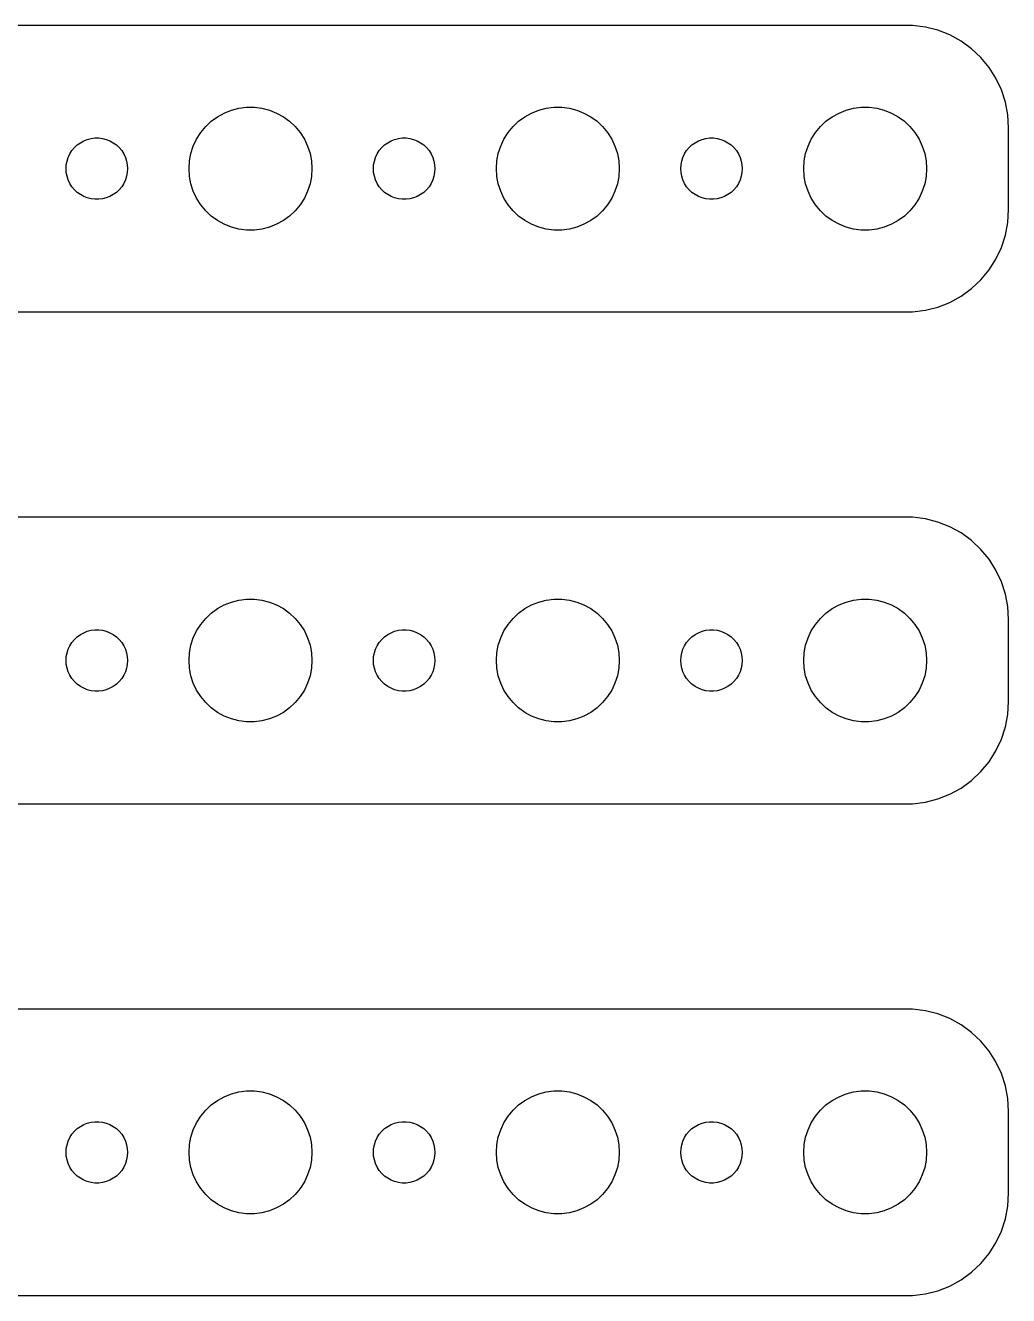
# Model space of a CAD drawing. Header units: metres. Extents: x -97 to 97, y 113 to 223.
# Drawn here: x 49 to 97, y 161 to 223 of the extents above; entities that cross this region are included whole.
import ezdxf

# ---------------------------------------------------------------- set-up
doc = ezdxf.new("R2010")
doc.units = ezdxf.units.M

msp = doc.modelspace()

# ---------------------------------------------------------------- linework, layer by layer
for p, q in [((92.3139, 222.99), (-92.3139, 222.99)), ((92.9369, 222.911), (92.3139, 222.99)), ((93.5451, 222.755), (92.9369, 222.911)), ((94.1289, 222.524), (93.5451, 222.755)), ((94.6791, 222.222), (94.1289, 222.524)), ((95.1871, 221.853), (94.6791, 222.222)), ((95.6448, 221.423), (95.1871, 221.853)), ((96.0451, 220.939), (95.6448, 221.423)), ((96.3815, 220.409), (96.0451, 220.939)), ((96.6489, 219.841), (96.3815, 220.409)), ((96.8429, 219.243), (96.6489, 219.841)), ((58.7227, 218.714), (59.0729, 218.853)), ((59.0729, 218.853), (59.4379, 218.947)), ((59.4379, 218.947), (59.8116, 218.994)), ((59.8116, 218.994), (60.1884, 218.994)), ((60.1884, 218.994), (60.5621, 218.947)), ((60.5621, 218.947), (60.927, 218.853)), ((60.927, 218.853), (61.2773, 218.714)), ((73.7227, 218.714), (74.073, 218.853)), ((74.073, 218.853), (74.4379, 218.947)), ((74.4379, 218.947), (74.8116, 218.994)), ((74.8116, 218.994), (75.1884, 218.994)), ((75.1884, 218.994), (75.5621, 218.947)), ((75.5621, 218.947), (75.927, 218.853)), ((75.927, 218.853), (76.2773, 218.714)), ((88.7227, 218.714), (89.073, 218.853)), ((89.073, 218.853), (89.4379, 218.947)), ((89.4379, 218.947), (89.8116, 218.994)), ((89.8116, 218.994), (90.1884, 218.994)), ((90.1884, 218.994), (90.5621, 218.947)), ((90.5621, 218.947), (90.927, 218.853)), ((90.927, 218.853), (91.2773, 218.714)), ((96.9606, 218.627), (96.8429, 219.243)), ((57.8131, 218.054), (58.0877, 218.312)), ((58.0877, 218.312), (58.3925, 218.533)), ((58.3925, 218.533), (58.7227, 218.714)), ((61.2773, 218.714), (61.6075, 218.533)), ((61.6075, 218.533), (61.9123, 218.312)), ((61.9123, 218.312), (62.1869, 218.054)), ((72.8131, 218.054), (73.0877, 218.312)), ((73.0877, 218.312), (73.3925, 218.533)), ((73.3925, 218.533), (73.7227, 218.714)), ((76.2773, 218.714), (76.6075, 218.533)), ((76.6075, 218.533), (76.9123, 218.312)), ((76.9123, 218.312), (77.1869, 218.054)), ((87.8131, 218.054), (88.0877, 218.312)), ((88.0877, 218.312), (88.3925, 218.533)), ((88.3925, 218.533), (88.7227, 218.714)), ((91.2773, 218.714), (91.6075, 218.533)), ((91.6075, 218.533), (91.9123, 218.312)), ((91.9123, 218.312), (92.1869, 218.054)), ((97, 218), (96.9606, 218.627)), ((57.3711, 217.445), (57.5729, 217.763)), ((57.5729, 217.763), (57.8131, 218.054)), ((62.1869, 218.054), (62.427, 217.763)), ((62.427, 217.763), (62.6289, 217.445)), ((72.3711, 217.445), (72.573, 217.763)), ((72.573, 217.763), (72.8131, 218.054)), ((77.1869, 218.054), (77.427, 217.763)), ((77.427, 217.763), (77.6289, 217.445)), ((87.3711, 217.445), (87.573, 217.763)), ((87.573, 217.763), (87.8131, 218.054)), ((92.1869, 218.054), (92.427, 217.763)), ((92.427, 217.763), (92.6289, 217.445)), ((97, 214), (97, 218)), ((51.2865, 216.882), (51.4065, 217.027)), ((51.4065, 217.027), (51.5439, 217.156)), ((51.5439, 217.156), (51.6963, 217.266)), ((51.6963, 217.266), (51.8613, 217.357)), ((51.8613, 217.357), (52.0365, 217.427)), ((52.0365, 217.427), (52.2189, 217.473)), ((52.2189, 217.473), (52.4058, 217.497)), ((52.4058, 217.497), (52.5942, 217.497)), ((52.5942, 217.497), (52.7811, 217.473)), ((52.7811, 217.473), (52.9635, 217.427)), ((52.9635, 217.427), (53.1387, 217.357)), ((53.1387, 217.357), (53.3037, 217.266)), ((53.3037, 217.266), (53.4561, 217.156)), ((53.4561, 217.156), (53.5934, 217.027)), ((53.5934, 217.027), (53.7135, 216.882)), ((57.0942, 216.746), (57.2107, 217.104)), ((57.2107, 217.104), (57.3711, 217.445)), ((62.6289, 217.445), (62.7893, 217.104)), ((62.7893, 217.104), (62.9057, 216.746)), ((66.2865, 216.882), (66.4065, 217.027)), ((66.4065, 217.027), (66.5439, 217.156)), ((66.5439, 217.156), (66.6963, 217.266)), ((66.6963, 217.266), (66.8613, 217.357)), ((66.8613, 217.357), (67.0365, 217.427)), ((67.0365, 217.427), (67.2189, 217.473)), ((67.2189, 217.473), (67.4058, 217.497)), ((67.4058, 217.497), (67.5942, 217.497)), ((67.5942, 217.497), (67.7811, 217.473)), ((67.7811, 217.473), (67.9635, 217.427)), ((67.9635, 217.427), (68.1387, 217.357)), ((68.1387, 217.357), (68.3037, 217.266)), ((68.3037, 217.266), (68.4561, 217.156)), ((68.4561, 217.156), (68.5934, 217.027)), ((68.5934, 217.027), (68.7135, 216.882)), ((72.0943, 216.746), (72.2107, 217.104)), ((72.2107, 217.104), (72.3711, 217.445)), ((77.6289, 217.445), (77.7893, 217.104)), ((77.7893, 217.104), (77.9057, 216.746)), ((81.2865, 216.882), (81.4065, 217.027)), ((81.4065, 217.027), (81.5439, 217.156)), ((81.5439, 217.156), (81.6963, 217.266)), ((81.6963, 217.266), (81.8613, 217.357)), ((81.8613, 217.357), (82.0365, 217.427)), ((82.0365, 217.427), (82.2189, 217.473)), ((82.2189, 217.473), (82.4058, 217.497)), ((82.4058, 217.497), (82.5942, 217.497)), ((82.5942, 217.497), (82.7811, 217.473)), ((82.7811, 217.473), (82.9635, 217.427)), ((82.9635, 217.427), (83.1387, 217.357)), ((83.1387, 217.357), (83.3037, 217.266)), ((83.3037, 217.266), (83.4561, 217.156)), ((83.4561, 217.156), (83.5934, 217.027)), ((83.5934, 217.027), (83.7135, 216.882)), ((87.0943, 216.746), (87.2107, 217.104)), ((87.2107, 217.104), (87.3711, 217.445)), ((92.6289, 217.445), (92.7893, 217.104)), ((92.7893, 217.104), (92.9057, 216.746)), ((51.0118, 216.188), (51.0471, 216.373)), ((51.0471, 216.373), (51.1053, 216.552)), ((51.1053, 216.552), (51.1855, 216.723)), ((51.1855, 216.723), (51.2865, 216.882)), ((53.7135, 216.882), (53.8145, 216.723)), ((53.8145, 216.723), (53.8947, 216.552)), ((53.8947, 216.552), (53.9529, 216.373)), ((53.9529, 216.373), (53.9882, 216.188)), ((57, 216), (57.0237, 216.376)), ((57.0237, 216.376), (57.0942, 216.746)), ((62.9057, 216.746), (62.9763, 216.376)), ((62.9763, 216.376), (63, 216)), ((66.0118, 216.188), (66.0471, 216.373)), ((66.0471, 216.373), (66.1053, 216.552)), ((66.1053, 216.552), (66.1855, 216.723)), ((66.1855, 216.723), (66.2865, 216.882)), ((68.7135, 216.882), (68.8145, 216.723)), ((68.8145, 216.723), (68.8947, 216.552)), ((68.8947, 216.552), (68.9529, 216.373)), ((68.9529, 216.373), (68.9882, 216.188)), ((72, 216), (72.0237, 216.376)), ((72.0237, 216.376), (72.0943, 216.746)), ((77.9057, 216.746), (77.9763, 216.376)), ((77.9763, 216.376), (78, 216)), ((81.0118, 216.188), (81.0471, 216.373)), ((81.0471, 216.373), (81.1053, 216.552)), ((81.1053, 216.552), (81.1855, 216.723)), ((81.1855, 216.723), (81.2865, 216.882)), ((83.7135, 216.882), (83.8145, 216.723)), ((83.8145, 216.723), (83.8947, 216.552)), ((83.8947, 216.552), (83.9529, 216.373)), ((83.9529, 216.373), (83.9882, 216.188)), ((87, 216), (87.0237, 216.376)), ((87.0237, 216.376), (87.0943, 216.746)), ((92.9057, 216.746), (92.9763, 216.376)), ((92.9763, 216.376), (93, 216)), ((51, 216), (51.0118, 216.188)), ((51.0118, 215.812), (51, 216)), ((51.0471, 215.627), (51.0118, 215.812)), ((53.9882, 215.812), (53.9529, 215.627)), ((53.9882, 216.188), (54, 216)), ((54, 216), (53.9882, 215.812)), ((57.0237, 215.624), (57, 216)), ((63, 216), (62.9763, 215.624)), ((66, 216), (66.0118, 216.188)), ((66.0118, 215.812), (66, 216)), ((66.0471, 215.627), (66.0118, 215.812)), ((68.9882, 215.812), (68.9529, 215.627)), ((68.9882, 216.188), (69, 216)), ((69, 216), (68.9882, 215.812)), ((72.0237, 215.624), (72, 216)), ((78, 216), (77.9763, 215.624)), ((81, 216), (81.0118, 216.188)), ((81.0118, 215.812), (81, 216)), ((81.0471, 215.627), (81.0118, 215.812)), ((83.9882, 215.812), (83.9529, 215.627)), ((83.9882, 216.188), (84, 216)), ((84, 216), (83.9882, 215.812)), ((87.0237, 215.624), (87, 216)), ((93, 216), (92.9763, 215.624)), ((51.1053, 215.448), (51.0471, 215.627)), ((51.1855, 215.277), (51.1053, 215.448)), ((51.2865, 215.118), (51.1855, 215.277)), ((51.4065, 214.973), (51.2865, 215.118)), ((53.7135, 215.118), (53.5934, 214.973)), ((53.8145, 215.277), (53.7135, 215.118)), ((53.8947, 215.448), (53.8145, 215.277)), ((53.9529, 215.627), (53.8947, 215.448)), ((57.0942, 215.254), (57.0237, 215.624)), ((57.2107, 214.896), (57.0942, 215.254)), ((62.9057, 215.254), (62.7893, 214.896)), ((62.9763, 215.624), (62.9057, 215.254)), ((66.1053, 215.448), (66.0471, 215.627)), ((66.1855, 215.277), (66.1053, 215.448)), ((66.2865, 215.118), (66.1855, 215.277)), ((66.4065, 214.973), (66.2865, 215.118)), ((68.7135, 215.118), (68.5934, 214.973)), ((68.8145, 215.277), (68.7135, 215.118)), ((68.8947, 215.448), (68.8145, 215.277)), ((68.9529, 215.627), (68.8947, 215.448)), ((72.0943, 215.254), (72.0237, 215.624)), ((72.2107, 214.896), (72.0943, 215.254)), ((77.9057, 215.254), (77.7893, 214.896)), ((77.9763, 215.624), (77.9057, 215.254)), ((81.1053, 215.448), (81.0471, 215.627)), ((81.1855, 215.277), (81.1053, 215.448)), ((81.2865, 215.118), (81.1855, 215.277)), ((81.4065, 214.973), (81.2865, 215.118)), ((83.7135, 215.118), (83.5934, 214.973)), ((83.8145, 215.277), (83.7135, 215.118)), ((83.8947, 215.448), (83.8145, 215.277)), ((83.9529, 215.627), (83.8947, 215.448)), ((87.0943, 215.254), (87.0237, 215.624)), ((87.2107, 214.896), (87.0943, 215.254)), ((92.9057, 215.254), (92.7893, 214.896)), ((92.9763, 215.624), (92.9057, 215.254)), ((51.5439, 214.844), (51.4065, 214.973)), ((51.6963, 214.734), (51.5439, 214.844)), ((51.8613, 214.643), (51.6963, 214.734)), ((52.0365, 214.573), (51.8613, 214.643)), ((52.2189, 214.527), (52.0365, 214.573)), ((52.4058, 214.503), (52.2189, 214.527)), ((52.5942, 214.503), (52.4058, 214.503)), ((52.7811, 214.527), (52.5942, 214.503)), ((52.9635, 214.573), (52.7811, 214.527)), ((53.1387, 214.643), (52.9635, 214.573)), ((53.3037, 214.734), (53.1387, 214.643)), ((53.4561, 214.844), (53.3037, 214.734)), ((53.5934, 214.973), (53.4561, 214.844)), ((57.3711, 214.555), (57.2107, 214.896)), ((57.5729, 214.237), (57.3711, 214.555)), ((62.6289, 214.555), (62.427, 214.237)), ((62.7893, 214.896), (62.6289, 214.555)), ((66.5439, 214.844), (66.4065, 214.973)), ((66.6963, 214.734), (66.5439, 214.844)), ((66.8613, 214.643), (66.6963, 214.734)), ((67.0365, 214.573), (66.8613, 214.643)), ((67.2189, 214.527), (67.0365, 214.573)), ((67.4058, 214.503), (67.2189, 214.527)), ((67.5942, 214.503), (67.4058, 214.503)), ((67.7811, 214.527), (67.5942, 214.503)), ((67.9635, 214.573), (67.7811, 214.527)), ((68.1387, 214.643), (67.9635, 214.573)), ((68.3037, 214.734), (68.1387, 214.643)), ((68.4561, 214.844), (68.3037, 214.734)), ((68.5934, 214.973), (68.4561, 214.844)), ((72.3711, 214.555), (72.2107, 214.896)), ((72.573, 214.237), (72.3711, 214.555)), ((77.6289, 214.555), (77.427, 214.237)), ((77.7893, 214.896), (77.6289, 214.555)), ((81.5439, 214.844), (81.4065, 214.973)), ((81.6963, 214.734), (81.5439, 214.844)), ((81.8613, 214.643), (81.6963, 214.734)), ((82.0365, 214.573), (81.8613, 214.643)), ((82.2189, 214.527), (82.0365, 214.573)), ((82.4058, 214.503), (82.2189, 214.527)), ((82.5942, 214.503), (82.4058, 214.503)), ((82.7811, 214.527), (82.5942, 214.503)), ((82.9635, 214.573), (82.7811, 214.527)), ((83.1387, 214.643), (82.9635, 214.573)), ((83.3037, 214.734), (83.1387, 214.643)), ((83.4561, 214.844), (83.3037, 214.734)), ((83.5934, 214.973), (83.4561, 214.844)), ((87.3711, 214.555), (87.2107, 214.896)), ((87.573, 214.237), (87.3711, 214.555)), ((92.6289, 214.555), (92.427, 214.237)), ((92.7893, 214.896), (92.6289, 214.555)), ((57.8131, 213.946), (57.5729, 214.237)), ((58.0877, 213.688), (57.8131, 213.946)), ((62.1869, 213.946), (61.9123, 213.688)), ((62.427, 214.237), (62.1869, 213.946)), ((72.8131, 213.946), (72.573, 214.237)), ((73.0877, 213.688), (72.8131, 213.946)), ((77.1869, 213.946), (76.9123, 213.688)), ((77.427, 214.237), (77.1869, 213.946)), ((87.8131, 213.946), (87.573, 214.237)), ((88.0877, 213.688), (87.8131, 213.946)), ((92.1869, 213.946), (91.9123, 213.688)), ((92.427, 214.237), (92.1869, 213.946)), ((96.9606, 213.373), (97, 214)), ((58.3925, 213.467), (58.0877, 213.688)), ((58.7227, 213.286), (58.3925, 213.467)), ((59.0729, 213.147), (58.7227, 213.286)), ((61.2773, 213.286), (60.927, 213.147)), ((61.6075, 213.467), (61.2773, 213.286)), ((61.9123, 213.688), (61.6075, 213.467)), ((73.3925, 213.467), (73.0877, 213.688)), ((73.7227, 213.286), (73.3925, 213.467)), ((74.073, 213.147), (73.7227, 213.286)), ((76.2773, 213.286), (75.927, 213.147)), ((76.6075, 213.467), (76.2773, 213.286)), ((76.9123, 213.688), (76.6075, 213.467)), ((88.3925, 213.467), (88.0877, 213.688)), ((88.7227, 213.286), (88.3925, 213.467)), ((89.073, 213.147), (88.7227, 213.286)), ((91.2773, 213.286), (90.927, 213.147)), ((91.6075, 213.467), (91.2773, 213.286)), ((91.9123, 213.688), (91.6075, 213.467)), ((96.8429, 212.757), (96.9606, 213.373)), ((59.4379, 213.053), (59.0729, 213.147)), ((59.8116, 213.006), (59.4379, 213.053)), ((60.1884, 213.006), (59.8116, 213.006)), ((60.5621, 213.053), (60.1884, 213.006)), ((60.927, 213.147), (60.5621, 213.053)), ((74.4379, 213.053), (74.073, 213.147)), ((74.8116, 213.006), (74.4379, 213.053)), ((75.1884, 213.006), (74.8116, 213.006)), ((75.5621, 213.053), (75.1884, 213.006)), ((75.927, 213.147), (75.5621, 213.053)), ((89.4379, 213.053), (89.073, 213.147)), ((89.8116, 213.006), (89.4379, 213.053)), ((90.1884, 213.006), (89.8116, 213.006)), ((90.5621, 213.053), (90.1884, 213.006)), ((90.927, 213.147), (90.5621, 213.053)), ((96.6489, 212.159), (96.8429, 212.757)), ((96.3815, 211.591), (96.6489, 212.159)), ((96.0451, 211.061), (96.3815, 211.591)), ((95.6448, 210.577), (96.0451, 211.061)), ((94.6791, 209.778), (95.1871, 210.147)), ((95.1871, 210.147), (95.6448, 210.577)), ((94.1289, 209.476), (94.6791, 209.778)), ((-92.3139, 209.01), (92.3139, 209.01)), ((92.3139, 209.01), (92.9369, 209.089)), ((92.9369, 209.089), (93.5451, 209.245)), ((93.5451, 209.245), (94.1289, 209.476)), ((92.3139, 198.99), (-92.3139, 198.99)), ((92.9369, 198.911), (92.3139, 198.99)), ((93.5451, 198.755), (92.9369, 198.911)), ((94.1289, 198.524), (93.5451, 198.755)), ((94.6791, 198.222), (94.1289, 198.524)), ((95.1871, 197.853), (94.6791, 198.222)), ((95.6448, 197.423), (95.1871, 197.853)), ((96.0451, 196.939), (95.6448, 197.423)), ((96.3815, 196.409), (96.0451, 196.939)), ((96.6489, 195.841), (96.3815, 196.409)), ((96.8429, 195.243), (96.6489, 195.841)), ((96.9606, 194.627), (96.8429, 195.243)), ((58.3925, 194.533), (58.7227, 194.714)), ((58.7227, 194.714), (59.0729, 194.853)), ((59.0729, 194.853), (59.4379, 194.947)), ((59.4379, 194.947), (59.8116, 194.994)), ((59.8116, 194.994), (60.1884, 194.994)), ((60.1884, 194.994), (60.5621, 194.947)), ((60.5621, 194.947), (60.927, 194.853)), ((60.927, 194.853), (61.2773, 194.714)), ((61.2773, 194.714), (61.6075, 194.533)), ((73.3925, 194.533), (73.7227, 194.714)), ((73.7227, 194.714), (74.073, 194.853)), ((74.073, 194.853), (74.4379, 194.947)), ((74.4379, 194.947), (74.8116, 194.994)), ((74.8116, 194.994), (75.1884, 194.994)), ((75.1884, 194.994), (75.5621, 194.947)), ((75.5621, 194.947), (75.927, 194.853)), ((75.927, 194.853), (76.2773, 194.714)), ((76.2773, 194.714), (76.6075, 194.533)), ((88.3925, 194.533), (88.7227, 194.714)), ((88.7227, 194.714), (89.073, 194.853)), ((89.073, 194.853), (89.4379, 194.947)), ((89.4379, 194.947), (89.8116, 194.994)), ((89.8116, 194.994), (90.1884, 194.994)), ((90.1884, 194.994), (90.5621, 194.947)), ((90.5621, 194.947), (90.927, 194.853)), ((90.927, 194.853), (91.2773, 194.714)), ((91.2773, 194.714), (91.6075, 194.533)), ((97, 194), (96.9606, 194.627)), ((57.5729, 193.763), (57.8131, 194.054)), ((57.8131, 194.054), (58.0877, 194.312)), ((58.0877, 194.312), (58.3925, 194.533)), ((61.6075, 194.533), (61.9123, 194.312)), ((61.9123, 194.312), (62.1869, 194.054)), ((62.1869, 194.054), (62.427, 193.763)), ((72.573, 193.763), (72.8131, 194.054)), ((72.8131, 194.054), (73.0877, 194.312)), ((73.0877, 194.312), (73.3925, 194.533)), ((76.6075, 194.533), (76.9123, 194.312)), ((76.9123, 194.312), (77.1869, 194.054)), ((77.1869, 194.054), (77.427, 193.763)), ((87.573, 193.763), (87.8131, 194.054)), ((87.8131, 194.054), (88.0877, 194.312)), ((88.0877, 194.312), (88.3925, 194.533)), ((91.6075, 194.533), (91.9123, 194.312)), ((91.9123, 194.312), (92.1869, 194.054)), ((92.1869, 194.054), (92.427, 193.763)), ((97, 190), (97, 194)), ((51.8613, 193.357), (52.0365, 193.427)), ((52.0365, 193.427), (52.2189, 193.473)), ((52.2189, 193.473), (52.4058, 193.497)), ((52.4058, 193.497), (52.5942, 193.497)), ((52.5942, 193.497), (52.7811, 193.473)), ((52.7811, 193.473), (52.9635, 193.427)), ((52.9635, 193.427), (53.1387, 193.357)), ((57.2107, 193.104), (57.3711, 193.445)), ((57.3711, 193.445), (57.5729, 193.763)), ((62.427, 193.763), (62.6289, 193.445)), ((62.6289, 193.445), (62.7893, 193.104)), ((66.8613, 193.357), (67.0365, 193.427)), ((67.0365, 193.427), (67.2189, 193.473)), ((67.2189, 193.473), (67.4058, 193.497)), ((67.4058, 193.497), (67.5942, 193.497)), ((67.5942, 193.497), (67.7811, 193.473)), ((67.7811, 193.473), (67.9635, 193.427)), ((67.9635, 193.427), (68.1387, 193.357)), ((72.2107, 193.104), (72.3711, 193.445)), ((72.3711, 193.445), (72.573, 193.763)), ((77.427, 193.763), (77.6289, 193.445)), ((77.6289, 193.445), (77.7893, 193.104)), ((81.8613, 193.357), (82.0365, 193.427)), ((82.0365, 193.427), (82.2189, 193.473)), ((82.2189, 193.473), (82.4058, 193.497)), ((82.4058, 193.497), (82.5942, 193.497)), ((82.5942, 193.497), (82.7811, 193.473)), ((82.7811, 193.473), (82.9635, 193.427)), ((82.9635, 193.427), (83.1387, 193.357)), ((87.2107, 193.104), (87.3711, 193.445)), ((87.3711, 193.445), (87.573, 193.763)), ((92.427, 193.763), (92.6289, 193.445)), ((92.6289, 193.445), (92.7893, 193.104)), ((51.1855, 192.723), (51.2865, 192.882)), ((51.2865, 192.882), (51.4065, 193.027)), ((51.4065, 193.027), (51.5439, 193.156)), ((51.5439, 193.156), (51.6963, 193.266)), ((51.6963, 193.266), (51.8613, 193.357)), ((53.1387, 193.357), (53.3037, 193.266)), ((53.3037, 193.266), (53.4561, 193.156)), ((53.4561, 193.156), (53.5934, 193.027)), ((53.5934, 193.027), (53.7135, 192.882)), ((53.7135, 192.882), (53.8145, 192.723)), ((57.0942, 192.746), (57.2107, 193.104)), ((62.7893, 193.104), (62.9057, 192.746)), ((66.1855, 192.723), (66.2865, 192.882)), ((66.2865, 192.882), (66.4065, 193.027)), ((66.4065, 193.027), (66.5439, 193.156)), ((66.5439, 193.156), (66.6963, 193.266)), ((66.6963, 193.266), (66.8613, 193.357)), ((68.1387, 193.357), (68.3037, 193.266)), ((68.3037, 193.266), (68.4561, 193.156)), ((68.4561, 193.156), (68.5934, 193.027)), ((68.5934, 193.027), (68.7135, 192.882)), ((68.7135, 192.882), (68.8145, 192.723)), ((72.0943, 192.746), (72.2107, 193.104)), ((77.7893, 193.104), (77.9057, 192.746)), ((81.1855, 192.723), (81.2865, 192.882)), ((81.2865, 192.882), (81.4065, 193.027)), ((81.4065, 193.027), (81.5439, 193.156)), ((81.5439, 193.156), (81.6963, 193.266)), ((81.6963, 193.266), (81.8613, 193.357)), ((83.1387, 193.357), (83.3037, 193.266)), ((83.3037, 193.266), (83.4561, 193.156)), ((83.4561, 193.156), (83.5934, 193.027)), ((83.5934, 193.027), (83.7135, 192.882)), ((83.7135, 192.882), (83.8145, 192.723)), ((87.0943, 192.746), (87.2107, 193.104)), ((92.7893, 193.104), (92.9057, 192.746)), ((51, 192), (51.0118, 192.188)), ((51.0118, 192.188), (51.0471, 192.373)), ((51.0471, 192.373), (51.1053, 192.552)), ((51.1053, 192.552), (51.1855, 192.723)), ((53.8145, 192.723), (53.8947, 192.552)), ((53.8947, 192.552), (53.9529, 192.373)), ((53.9529, 192.373), (53.9882, 192.188)), ((53.9882, 192.188), (54, 192)), ((57, 192), (57.0237, 192.376)), ((57.0237, 192.376), (57.0942, 192.746)), ((62.9057, 192.746), (62.9763, 192.376)), ((62.9763, 192.376), (63, 192)), ((66, 192), (66.0118, 192.188)), ((66.0118, 192.188), (66.0471, 192.373)), ((66.0471, 192.373), (66.1053, 192.552)), ((66.1053, 192.552), (66.1855, 192.723)), ((68.8145, 192.723), (68.8947, 192.552)), ((68.8947, 192.552), (68.9529, 192.373)), ((68.9529, 192.373), (68.9882, 192.188)), ((68.9882, 192.188), (69, 192)), ((72, 192), (72.0237, 192.376)), ((72.0237, 192.376), (72.0943, 192.746)), ((77.9057, 192.746), (77.9763, 192.376)), ((77.9763, 192.376), (78, 192)), ((81, 192), (81.0118, 192.188)), ((81.0118, 192.188), (81.0471, 192.373)), ((81.0471, 192.373), (81.1053, 192.552)), ((81.1053, 192.552), (81.1855, 192.723)), ((83.8145, 192.723), (83.8947, 192.552)), ((83.8947, 192.552), (83.9529, 192.373)), ((83.9529, 192.373), (83.9882, 192.188)), ((83.9882, 192.188), (84, 192)), ((87, 192), (87.0237, 192.376)), ((87.0237, 192.376), (87.0943, 192.746)), ((92.9057, 192.746), (92.9763, 192.376)), ((92.9763, 192.376), (93, 192)), ((51.0118, 191.812), (51, 192)), ((51.0471, 191.627), (51.0118, 191.812)), ((51.1053, 191.448), (51.0471, 191.627)), ((53.9529, 191.627), (53.8947, 191.448)), ((53.9882, 191.812), (53.9529, 191.627)), ((54, 192), (53.9882, 191.812)), ((57.0237, 191.624), (57, 192)), ((57.0942, 191.254), (57.0237, 191.624)), ((62.9763, 191.624), (62.9057, 191.254)), ((63, 192), (62.9763, 191.624)), ((66.0118, 191.812), (66, 192)), ((66.0471, 191.627), (66.0118, 191.812)), ((66.1053, 191.448), (66.0471, 191.627)), ((68.9529, 191.627), (68.8947, 191.448)), ((68.9882, 191.812), (68.9529, 191.627)), ((69, 192), (68.9882, 191.812)), ((72.0237, 191.624), (72, 192)), ((72.0943, 191.254), (72.0237, 191.624)), ((77.9763, 191.624), (77.9057, 191.254)), ((78, 192), (77.9763, 191.624)), ((81.0118, 191.812), (81, 192)), ((81.0471, 191.627), (81.0118, 191.812)), ((81.1053, 191.448), (81.0471, 191.627)), ((83.9529, 191.627), (83.8947, 191.448)), ((83.9882, 191.812), (83.9529, 191.627)), ((84, 192), (83.9882, 191.812)), ((87.0237, 191.624), (87, 192)), ((87.0943, 191.254), (87.0237, 191.624)), ((92.9763, 191.624), (92.9057, 191.254)), ((93, 192), (92.9763, 191.624)), ((51.1855, 191.277), (51.1053, 191.448)), ((51.2865, 191.118), (51.1855, 191.277)), ((51.4065, 190.973), (51.2865, 191.118)), ((51.5439, 190.844), (51.4065, 190.973)), ((53.5934, 190.973), (53.4561, 190.844)), ((53.7135, 191.118), (53.5934, 190.973)), ((53.8145, 191.277), (53.7135, 191.118)), ((53.8947, 191.448), (53.8145, 191.277)), ((57.2107, 190.896), (57.0942, 191.254)), ((62.9057, 191.254), (62.7893, 190.896)), ((66.1855, 191.277), (66.1053, 191.448)), ((66.2865, 191.118), (66.1855, 191.277)), ((66.4065, 190.973), (66.2865, 191.118)), ((66.5439, 190.844), (66.4065, 190.973)), ((68.5934, 190.973), (68.4561, 190.844)), ((68.7135, 191.118), (68.5934, 190.973)), ((68.8145, 191.277), (68.7135, 191.118)), ((68.8947, 191.448), (68.8145, 191.277)), ((72.2107, 190.896), (72.0943, 191.254)), ((77.9057, 191.254), (77.7893, 190.896)), ((81.1855, 191.277), (81.1053, 191.448)), ((81.2865, 191.118), (81.1855, 191.277)), ((81.4065, 190.973), (81.2865, 191.118)), ((81.5439, 190.844), (81.4065, 190.973)), ((83.5934, 190.973), (83.4561, 190.844)), ((83.7135, 191.118), (83.5934, 190.973)), ((83.8145, 191.277), (83.7135, 191.118)), ((83.8947, 191.448), (83.8145, 191.277)), ((87.2107, 190.896), (87.0943, 191.254)), ((92.9057, 191.254), (92.7893, 190.896)), ((51.6963, 190.734), (51.5439, 190.844)), ((51.8613, 190.643), (51.6963, 190.734)), ((52.0365, 190.573), (51.8613, 190.643)), ((52.2189, 190.527), (52.0365, 190.573)), ((52.4058, 190.503), (52.2189, 190.527)), ((52.5942, 190.503), (52.4058, 190.503)), ((52.7811, 190.527), (52.5942, 190.503)), ((52.9635, 190.573), (52.7811, 190.527)), ((53.1387, 190.643), (52.9635, 190.573)), ((53.3037, 190.734), (53.1387, 190.643)), ((53.4561, 190.844), (53.3037, 190.734)), ((57.3711, 190.555), (57.2107, 190.896)), ((57.5729, 190.237), (57.3711, 190.555)), ((62.6289, 190.555), (62.427, 190.237)), ((62.7893, 190.896), (62.6289, 190.555)), ((66.6963, 190.734), (66.5439, 190.844)), ((66.8613, 190.643), (66.6963, 190.734)), ((67.0365, 190.573), (66.8613, 190.643)), ((67.2189, 190.527), (67.0365, 190.573)), ((67.4058, 190.503), (67.2189, 190.527)), ((67.5942, 190.503), (67.4058, 190.503)), ((67.7811, 190.527), (67.5942, 190.503)), ((67.9635, 190.573), (67.7811, 190.527)), ((68.1387, 190.643), (67.9635, 190.573)), ((68.3037, 190.734), (68.1387, 190.643)), ((68.4561, 190.844), (68.3037, 190.734)), ((72.3711, 190.555), (72.2107, 190.896)), ((72.573, 190.237), (72.3711, 190.555)), ((77.6289, 190.555), (77.427, 190.237)), ((77.7893, 190.896), (77.6289, 190.555)), ((81.6963, 190.734), (81.5439, 190.844)), ((81.8613, 190.643), (81.6963, 190.734)), ((82.0365, 190.573), (81.8613, 190.643)), ((82.2189, 190.527), (82.0365, 190.573)), ((82.4058, 190.503), (82.2189, 190.527)), ((82.5942, 190.503), (82.4058, 190.503)), ((82.7811, 190.527), (82.5942, 190.503)), ((82.9635, 190.573), (82.7811, 190.527)), ((83.1387, 190.643), (82.9635, 190.573)), ((83.3037, 190.734), (83.1387, 190.643)), ((83.4561, 190.844), (83.3037, 190.734)), ((87.3711, 190.555), (87.2107, 190.896)), ((87.573, 190.237), (87.3711, 190.555)), ((92.6289, 190.555), (92.427, 190.237)), ((92.7893, 190.896), (92.6289, 190.555)), ((57.8131, 189.946), (57.5729, 190.237)), ((58.0877, 189.688), (57.8131, 189.946)), ((58.3925, 189.467), (58.0877, 189.688)), ((61.9123, 189.688), (61.6075, 189.467)), ((62.1869, 189.946), (61.9123, 189.688)), ((62.427, 190.237), (62.1869, 189.946)), ((72.8131, 189.946), (72.573, 190.237)), ((73.0877, 189.688), (72.8131, 189.946)), ((73.3925, 189.467), (73.0877, 189.688)), ((76.9123, 189.688), (76.6075, 189.467)), ((77.1869, 189.946), (76.9123, 189.688)), ((77.427, 190.237), (77.1869, 189.946)), ((87.8131, 189.946), (87.573, 190.237)), ((88.0877, 189.688), (87.8131, 189.946)), ((88.3925, 189.467), (88.0877, 189.688)), ((91.9123, 189.688), (91.6075, 189.467)), ((92.1869, 189.946), (91.9123, 189.688)), ((92.427, 190.237), (92.1869, 189.946)), ((96.9606, 189.373), (97, 190)), ((58.7227, 189.286), (58.3925, 189.467)), ((59.0729, 189.147), (58.7227, 189.286)), ((59.4379, 189.053), (59.0729, 189.147)), ((59.8116, 189.006), (59.4379, 189.053)), ((60.5621, 189.053), (60.1884, 189.006)), ((60.927, 189.147), (60.5621, 189.053)), ((61.2773, 189.286), (60.927, 189.147)), ((61.6075, 189.467), (61.2773, 189.286)), ((73.7227, 189.286), (73.3925, 189.467)), ((74.073, 189.147), (73.7227, 189.286)), ((74.4379, 189.053), (74.073, 189.147)), ((74.8116, 189.006), (74.4379, 189.053)), ((75.5621, 189.053), (75.1884, 189.006)), ((75.927, 189.147), (75.5621, 189.053)), ((76.2773, 189.286), (75.927, 189.147)), ((76.6075, 189.467), (76.2773, 189.286)), ((88.7227, 189.286), (88.3925, 189.467)), ((89.073, 189.147), (88.7227, 189.286)), ((89.4379, 189.053), (89.073, 189.147)), ((89.8116, 189.006), (89.4379, 189.053)), ((90.5621, 189.053), (90.1884, 189.006)), ((90.927, 189.147), (90.5621, 189.053)), ((91.2773, 189.286), (90.927, 189.147)), ((91.6075, 189.467), (91.2773, 189.286)), ((96.8429, 188.757), (96.9606, 189.373)), ((60.1884, 189.006), (59.8116, 189.006)), ((75.1884, 189.006), (74.8116, 189.006)), ((90.1884, 189.006), (89.8116, 189.006)), ((96.6489, 188.159), (96.8429, 188.757)), ((96.3815, 187.591), (96.6489, 188.159)), ((96.0451, 187.061), (96.3815, 187.591)), ((95.1871, 186.147), (95.6448, 186.577)), ((95.6448, 186.577), (96.0451, 187.061)), ((94.6791, 185.778), (95.1871, 186.147)), ((93.5451, 185.245), (94.1289, 185.476)), ((94.1289, 185.476), (94.6791, 185.778)), ((-92.3139, 185.01), (92.3139, 185.01)), ((92.3139, 185.01), (92.9369, 185.089)), ((92.9369, 185.089), (93.5451, 185.245)), ((92.3139, 174.99), (-92.3139, 174.99)), ((92.9369, 174.911), (92.3139, 174.99)), ((93.5451, 174.755), (92.9369, 174.911)), ((94.1289, 174.524), (93.5451, 174.755)), ((94.6791, 174.222), (94.1289, 174.524)), ((95.1871, 173.853), (94.6791, 174.222)), ((95.6448, 173.423), (95.1871, 173.853)), ((96.0451, 172.939), (95.6448, 173.423)), ((96.3815, 172.409), (96.0451, 172.939)), ((96.6489, 171.841), (96.3815, 172.409)), ((96.8429, 171.243), (96.6489, 171.841)), ((96.9606, 170.627), (96.8429, 171.243)), ((58.0877, 170.312), (58.3925, 170.533)), ((58.3925, 170.533), (58.7227, 170.714)), ((58.7227, 170.714), (59.0729, 170.853)), ((59.0729, 170.853), (59.4379, 170.947)), ((59.4379, 170.947), (59.8116, 170.994)), ((59.8116, 170.994), (60.1884, 170.994)), ((60.1884, 170.994), (60.5621, 170.947)), ((60.5621, 170.947), (60.927, 170.853)), ((60.927, 170.853), (61.2773, 170.714)), ((61.2773, 170.714), (61.6075, 170.533)), ((61.6075, 170.533), (61.9123, 170.312)), ((73.0877, 170.312), (73.3925, 170.533)), ((73.3925, 170.533), (73.7227, 170.714)), ((73.7227, 170.714), (74.073, 170.853)), ((74.073, 170.853), (74.4379, 170.947)), ((74.4379, 170.947), (74.8116, 170.994)), ((74.8116, 170.994), (75.1884, 170.994)), ((75.1884, 170.994), (75.5621, 170.947)), ((75.5621, 170.947), (75.927, 170.853)), ((75.927, 170.853), (76.2773, 170.714)), ((76.2773, 170.714), (76.6075, 170.533)), ((76.6075, 170.533), (76.9123, 170.312)), ((88.0877, 170.312), (88.3925, 170.533)), ((88.3925, 170.533), (88.7227, 170.714)), ((88.7227, 170.714), (89.073, 170.853)), ((89.073, 170.853), (89.4379, 170.947)), ((89.4379, 170.947), (89.8116, 170.994)), ((89.8116, 170.994), (90.1884, 170.994)), ((90.1884, 170.994), (90.5621, 170.947)), ((90.5621, 170.947), (90.927, 170.853)), ((90.927, 170.853), (91.2773, 170.714)), ((91.2773, 170.714), (91.6075, 170.533)), ((91.6075, 170.533), (91.9123, 170.312)), ((97, 170), (96.9606, 170.627)), ((57.5729, 169.763), (57.8131, 170.054)), ((57.8131, 170.054), (58.0877, 170.312)), ((61.9123, 170.312), (62.1869, 170.054)), ((62.1869, 170.054), (62.427, 169.763)), ((72.573, 169.763), (72.8131, 170.054)), ((72.8131, 170.054), (73.0877, 170.312)), ((76.9123, 170.312), (77.1869, 170.054)), ((77.1869, 170.054), (77.427, 169.763)), ((87.573, 169.763), (87.8131, 170.054)), ((87.8131, 170.054), (88.0877, 170.312)), ((91.9123, 170.312), (92.1869, 170.054)), ((92.1869, 170.054), (92.427, 169.763)), ((97, 166), (97, 170)), ((51.5439, 169.156), (51.6963, 169.266)), ((51.6963, 169.266), (51.8613, 169.357)), ((51.8613, 169.357), (52.0365, 169.427)), ((52.0365, 169.427), (52.2189, 169.473)), ((52.2189, 169.473), (52.4058, 169.497)), ((52.4058, 169.497), (52.5942, 169.497)), ((52.5942, 169.497), (52.7811, 169.473)), ((52.7811, 169.473), (52.9635, 169.427)), ((52.9635, 169.427), (53.1387, 169.357)), ((53.1387, 169.357), (53.3037, 169.266)), ((53.3037, 169.266), (53.4561, 169.156)), ((57.2107, 169.104), (57.3711, 169.445)), ((57.3711, 169.445), (57.5729, 169.763)), ((62.427, 169.763), (62.6289, 169.445)), ((62.6289, 169.445), (62.7893, 169.104)), ((66.5439, 169.156), (66.6963, 169.266)), ((66.6963, 169.266), (66.8613, 169.357)), ((66.8613, 169.357), (67.0365, 169.427)), ((67.0365, 169.427), (67.2189, 169.473)), ((67.2189, 169.473), (67.4058, 169.497)), ((67.4058, 169.497), (67.5942, 169.497)), ((67.5942, 169.497), (67.7811, 169.473)), ((67.7811, 169.473), (67.9635, 169.427)), ((67.9635, 169.427), (68.1387, 169.357)), ((68.1387, 169.357), (68.3037, 169.266)), ((68.3037, 169.266), (68.4561, 169.156)), ((72.2107, 169.104), (72.3711, 169.445)), ((72.3711, 169.445), (72.573, 169.763)), ((77.427, 169.763), (77.6289, 169.445)), ((77.6289, 169.445), (77.7893, 169.104)), ((81.5439, 169.156), (81.6963, 169.266)), ((81.6963, 169.266), (81.8613, 169.357)), ((81.8613, 169.357), (82.0365, 169.427)), ((82.0365, 169.427), (82.2189, 169.473)), ((82.2189, 169.473), (82.4058, 169.497)), ((82.4058, 169.497), (82.5942, 169.497)), ((82.5942, 169.497), (82.7811, 169.473)), ((82.7811, 169.473), (82.9635, 169.427)), ((82.9635, 169.427), (83.1387, 169.357)), ((83.1387, 169.357), (83.3037, 169.266)), ((83.3037, 169.266), (83.4561, 169.156)), ((87.2107, 169.104), (87.3711, 169.445)), ((87.3711, 169.445), (87.573, 169.763)), ((92.427, 169.763), (92.6289, 169.445)), ((92.6289, 169.445), (92.7893, 169.104)), ((51.1053, 168.552), (51.1855, 168.723)), ((51.1855, 168.723), (51.2865, 168.882)), ((51.2865, 168.882), (51.4065, 169.027)), ((51.4065, 169.027), (51.5439, 169.156)), ((53.4561, 169.156), (53.5934, 169.027)), ((53.5934, 169.027), (53.7135, 168.882)), ((53.7135, 168.882), (53.8145, 168.723)), ((53.8145, 168.723), (53.8947, 168.552)), ((57.0237, 168.376), (57.0942, 168.746)), ((57.0942, 168.746), (57.2107, 169.104)), ((62.7893, 169.104), (62.9057, 168.746)), ((62.9057, 168.746), (62.9763, 168.376)), ((66.1053, 168.552), (66.1855, 168.723)), ((66.1855, 168.723), (66.2865, 168.882)), ((66.2865, 168.882), (66.4065, 169.027)), ((66.4065, 169.027), (66.5439, 169.156)), ((68.4561, 169.156), (68.5934, 169.027)), ((68.5934, 169.027), (68.7135, 168.882)), ((68.7135, 168.882), (68.8145, 168.723)), ((68.8145, 168.723), (68.8947, 168.552)), ((72.0237, 168.376), (72.0943, 168.746)), ((72.0943, 168.746), (72.2107, 169.104)), ((77.7893, 169.104), (77.9057, 168.746)), ((77.9057, 168.746), (77.9763, 168.376)), ((81.1053, 168.552), (81.1855, 168.723)), ((81.1855, 168.723), (81.2865, 168.882)), ((81.2865, 168.882), (81.4065, 169.027)), ((81.4065, 169.027), (81.5439, 169.156)), ((83.4561, 169.156), (83.5934, 169.027)), ((83.5934, 169.027), (83.7135, 168.882)), ((83.7135, 168.882), (83.8145, 168.723)), ((83.8145, 168.723), (83.8947, 168.552)), ((87.0237, 168.376), (87.0943, 168.746)), ((87.0943, 168.746), (87.2107, 169.104)), ((92.7893, 169.104), (92.9057, 168.746)), ((92.9057, 168.746), (92.9763, 168.376)), ((51, 168), (51.0118, 168.188)), ((51.0118, 167.812), (51, 168)), ((51.0118, 168.188), (51.0471, 168.373)), ((51.0471, 168.373), (51.1053, 168.552)), ((53.8947, 168.552), (53.9529, 168.373)), ((53.9529, 168.373), (53.9882, 168.188)), ((53.9882, 168.188), (54, 168)), ((54, 168), (53.9882, 167.812)), ((57, 168), (57.0237, 168.376)), ((57.0237, 167.624), (57, 168)), ((62.9763, 168.376), (63, 168)), ((63, 168), (62.9763, 167.624)), ((66, 168), (66.0118, 168.188)), ((66.0118, 167.812), (66, 168)), ((66.0118, 168.188), (66.0471, 168.373)), ((66.0471, 168.373), (66.1053, 168.552)), ((68.8947, 168.552), (68.9529, 168.373)), ((68.9529, 168.373), (68.9882, 168.188)), ((68.9882, 168.188), (69, 168)), ((69, 168), (68.9882, 167.812)), ((72, 168), (72.0237, 168.376)), ((72.0237, 167.624), (72, 168)), ((77.9763, 168.376), (78, 168)), ((78, 168), (77.9763, 167.624)), ((81, 168), (81.0118, 168.188)), ((81.0118, 167.812), (81, 168)), ((81.0118, 168.188), (81.0471, 168.373)), ((81.0471, 168.373), (81.1053, 168.552)), ((83.8947, 168.552), (83.9529, 168.373)), ((83.9529, 168.373), (83.9882, 168.188)), ((83.9882, 168.188), (84, 168)), ((84, 168), (83.9882, 167.812)), ((87, 168), (87.0237, 168.376)), ((87.0237, 167.624), (87, 168)), ((92.9763, 168.376), (93, 168)), ((93, 168), (92.9763, 167.624)), ((51.0471, 167.627), (51.0118, 167.812)), ((51.1053, 167.448), (51.0471, 167.627)), ((51.1855, 167.277), (51.1053, 167.448)), ((53.8947, 167.448), (53.8145, 167.277)), ((53.9529, 167.627), (53.8947, 167.448)), ((53.9882, 167.812), (53.9529, 167.627)), ((57.0942, 167.254), (57.0237, 167.624)), ((62.9763, 167.624), (62.9057, 167.254)), ((66.0471, 167.627), (66.0118, 167.812)), ((66.1053, 167.448), (66.0471, 167.627)), ((66.1855, 167.277), (66.1053, 167.448)), ((68.8947, 167.448), (68.8145, 167.277)), ((68.9529, 167.627), (68.8947, 167.448)), ((68.9882, 167.812), (68.9529, 167.627)), ((72.0943, 167.254), (72.0237, 167.624)), ((77.9763, 167.624), (77.9057, 167.254)), ((81.0471, 167.627), (81.0118, 167.812)), ((81.1053, 167.448), (81.0471, 167.627)), ((81.1855, 167.277), (81.1053, 167.448)), ((83.8947, 167.448), (83.8145, 167.277)), ((83.9529, 167.627), (83.8947, 167.448)), ((83.9882, 167.812), (83.9529, 167.627)), ((87.0943, 167.254), (87.0237, 167.624)), ((92.9763, 167.624), (92.9057, 167.254)), ((51.2865, 167.118), (51.1855, 167.277)), ((51.4065, 166.973), (51.2865, 167.118)), ((51.5439, 166.844), (51.4065, 166.973)), ((51.6963, 166.734), (51.5439, 166.844)), ((51.8613, 166.643), (51.6963, 166.734)), ((53.3037, 166.734), (53.1387, 166.643)), ((53.4561, 166.844), (53.3037, 166.734)), ((53.5934, 166.973), (53.4561, 166.844)), ((53.7135, 167.118), (53.5934, 166.973)), ((53.8145, 167.277), (53.7135, 167.118)), ((57.2107, 166.896), (57.0942, 167.254)), ((57.3711, 166.555), (57.2107, 166.896)), ((62.7893, 166.896), (62.6289, 166.555)), ((62.9057, 167.254), (62.7893, 166.896)), ((66.2865, 167.118), (66.1855, 167.277)), ((66.4065, 166.973), (66.2865, 167.118)), ((66.5439, 166.844), (66.4065, 166.973)), ((66.6963, 166.734), (66.5439, 166.844)), ((66.8613, 166.643), (66.6963, 166.734)), ((68.3037, 166.734), (68.1387, 166.643)), ((68.4561, 166.844), (68.3037, 166.734)), ((68.5934, 166.973), (68.4561, 166.844)), ((68.7135, 167.118), (68.5934, 166.973)), ((68.8145, 167.277), (68.7135, 167.118)), ((72.2107, 166.896), (72.0943, 167.254)), ((72.3711, 166.555), (72.2107, 166.896)), ((77.7893, 166.896), (77.6289, 166.555)), ((77.9057, 167.254), (77.7893, 166.896)), ((81.2865, 167.118), (81.1855, 167.277)), ((81.4065, 166.973), (81.2865, 167.118)), ((81.5439, 166.844), (81.4065, 166.973)), ((81.6963, 166.734), (81.5439, 166.844)), ((81.8613, 166.643), (81.6963, 166.734)), ((83.3037, 166.734), (83.1387, 166.643)), ((83.4561, 166.844), (83.3037, 166.734)), ((83.5934, 166.973), (83.4561, 166.844)), ((83.7135, 167.118), (83.5934, 166.973)), ((83.8145, 167.277), (83.7135, 167.118)), ((87.2107, 166.896), (87.0943, 167.254)), ((87.3711, 166.555), (87.2107, 166.896)), ((92.7893, 166.896), (92.6289, 166.555)), ((92.9057, 167.254), (92.7893, 166.896)), ((52.0365, 166.573), (51.8613, 166.643)), ((52.2189, 166.527), (52.0365, 166.573)), ((52.4058, 166.503), (52.2189, 166.527)), ((52.5942, 166.503), (52.4058, 166.503)), ((52.7811, 166.527), (52.5942, 166.503)), ((52.9635, 166.573), (52.7811, 166.527)), ((53.1387, 166.643), (52.9635, 166.573)), ((57.5729, 166.237), (57.3711, 166.555)), ((57.8131, 165.946), (57.5729, 166.237)), ((62.427, 166.237), (62.1869, 165.946)), ((62.6289, 166.555), (62.427, 166.237)), ((67.0365, 166.573), (66.8613, 166.643)), ((67.2189, 166.527), (67.0365, 166.573)), ((67.4058, 166.503), (67.2189, 166.527)), ((67.5942, 166.503), (67.4058, 166.503)), ((67.7811, 166.527), (67.5942, 166.503)), ((67.9635, 166.573), (67.7811, 166.527)), ((68.1387, 166.643), (67.9635, 166.573)), ((72.573, 166.237), (72.3711, 166.555)), ((72.8131, 165.946), (72.573, 166.237)), ((77.427, 166.237), (77.1869, 165.946)), ((77.6289, 166.555), (77.427, 166.237)), ((82.0365, 166.573), (81.8613, 166.643)), ((82.2189, 166.527), (82.0365, 166.573)), ((82.4058, 166.503), (82.2189, 166.527)), ((82.5942, 166.503), (82.4058, 166.503)), ((82.7811, 166.527), (82.5942, 166.503)), ((82.9635, 166.573), (82.7811, 166.527)), ((83.1387, 166.643), (82.9635, 166.573)), ((87.573, 166.237), (87.3711, 166.555)), ((87.8131, 165.946), (87.573, 166.237)), ((92.427, 166.237), (92.1869, 165.946)), ((92.6289, 166.555), (92.427, 166.237)), ((58.0877, 165.688), (57.8131, 165.946)), ((58.3925, 165.467), (58.0877, 165.688)), ((61.9123, 165.688), (61.6075, 165.467)), ((62.1869, 165.946), (61.9123, 165.688)), ((73.0877, 165.688), (72.8131, 165.946)), ((73.3925, 165.467), (73.0877, 165.688)), ((76.9123, 165.688), (76.6075, 165.467)), ((77.1869, 165.946), (76.9123, 165.688)), ((88.0877, 165.688), (87.8131, 165.946)), ((88.3925, 165.467), (88.0877, 165.688)), ((91.9123, 165.688), (91.6075, 165.467)), ((92.1869, 165.946), (91.9123, 165.688)), ((96.9606, 165.373), (97, 166)), ((58.7227, 165.286), (58.3925, 165.467)), ((59.0729, 165.147), (58.7227, 165.286)), ((59.4379, 165.053), (59.0729, 165.147)), ((59.8116, 165.006), (59.4379, 165.053)), ((60.1884, 165.006), (59.8116, 165.006)), ((60.5621, 165.053), (60.1884, 165.006)), ((60.927, 165.147), (60.5621, 165.053)), ((61.2773, 165.286), (60.927, 165.147)), ((61.6075, 165.467), (61.2773, 165.286)), ((73.7227, 165.286), (73.3925, 165.467)), ((74.073, 165.147), (73.7227, 165.286)), ((74.4379, 165.053), (74.073, 165.147)), ((74.8116, 165.006), (74.4379, 165.053)), ((75.1884, 165.006), (74.8116, 165.006)), ((75.5621, 165.053), (75.1884, 165.006)), ((75.927, 165.147), (75.5621, 165.053)), ((76.2773, 165.286), (75.927, 165.147)), ((76.6075, 165.467), (76.2773, 165.286)), ((88.7227, 165.286), (88.3925, 165.467)), ((89.073, 165.147), (88.7227, 165.286)), ((89.4379, 165.053), (89.073, 165.147)), ((89.8116, 165.006), (89.4379, 165.053)), ((90.1884, 165.006), (89.8116, 165.006)), ((90.5621, 165.053), (90.1884, 165.006)), ((90.927, 165.147), (90.5621, 165.053)), ((91.2773, 165.286), (90.927, 165.147)), ((91.6075, 165.467), (91.2773, 165.286)), ((96.8429, 164.757), (96.9606, 165.373)), ((96.6489, 164.159), (96.8429, 164.757)), ((96.3815, 163.591), (96.6489, 164.159)), ((95.6448, 162.577), (96.0451, 163.061)), ((96.0451, 163.061), (96.3815, 163.591)), ((95.1871, 162.147), (95.6448, 162.577)), ((94.1289, 161.476), (94.6791, 161.778)), ((94.6791, 161.778), (95.1871, 162.147)), ((92.9369, 161.089), (93.5451, 161.245)), ((93.5451, 161.245), (94.1289, 161.476)), ((-92.3139, 161.01), (92.3139, 161.01)), ((92.3139, 161.01), (92.9369, 161.089))]:
    msp.add_line(p, q)

doc.saveas('drawing.dxf')
